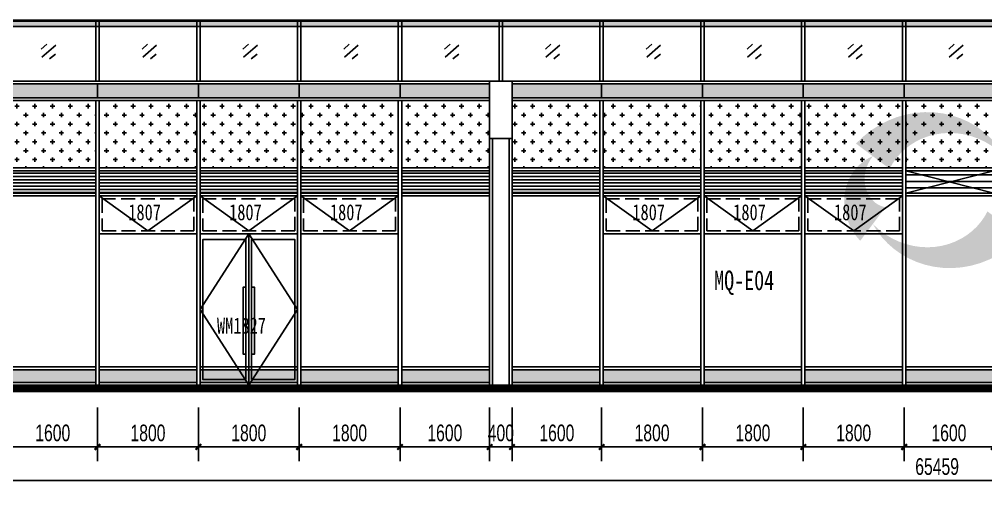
# Model space of a CAD drawing. Extents: x -483182 to 812890, y -390528 to -214858.
# Drawn here: x -290573 to -273320, y -323435 to -314957 of the extents above; entities that cross this region are included whole.
import ezdxf

# ---------------------------------------------------------------- set-up
doc = ezdxf.new("R2010")
doc.units = 0
doc.header["$LTSCALE"] = 1000
doc.header["$MEASUREMENT"] = 0
doc.linetypes.add('DASH', pattern=[0.35, 0.25, -0.1])
for name, color, linetype in [('01-标注_尺寸', 124, 'Continuous'), ('01-标注_符号', 200, 'Continuous'), ('05-填充_156', 156, 'Continuous'), ('05-填充_168', 168, 'Continuous'), ('05-填充_18', 18, 'Continuous'), ('A-C_窗', 140, 'Continuous'), ('A-C_门', 150, 'Continuous'), ('A-E_栏杆', 232, 'Continuous'), ('D-铝板', 181, 'Continuous'), ('E-立面轮廓', 241, 'Continuous'), ('外墙百叶', 162, 'Continuous')]:
    doc.layers.add(name, color=color, linetype=linetype)
doc.layers.add('04-不打印_辅助线', color=165, linetype='Continuous', plot=False)
doc.layers.add('DIM_MODI', color=6, linetype='Continuous', plot=False)
doc.styles.add('_TCH_AXIS', font='STXIHEI_0.TTF', dxfattribs={"width": 0.75})
doc.styles.add('_TCH_DIM_T3', font='ros.shx', dxfattribs={"width": 0.705882, "bigfont": 'jd.shx'})
doc.styles.get("Standard").update_dxf_attribs({"font": 'STXIHEI_0.TTF', "width": 0.75})
doc.dimstyles.new('_TCH_ARCH&&100', dxfattribs={"dimtxt": 297.5, "dimasz": 100, "dimexe": 250, "dimexo": 300, "dimgap": 100, "dimtad": 1, "dimdec": 0, "dimzin": 0, "dimdsep": 46, "dimtxsty": '_TCH_DIM_T3', "dimblk": 'ARCHTICK', "dimcen": 0.09, "dimclrt": 7, "dimazin": 2, "dimtfac": 1, "dimtdec": 0, "dimtix": 1, "dimtmove": 2, "dimatfit": 3, "dimfxl": 0, "dimtolj": 1, "dimtzin": 0, "dimarcsym": 0})
pattern_1 = [(0, (-31417, 313254.43), (158.75, 158.75), [79.375, -238.125]), (90, (-31377.32, 313214.74), (-158.75, 158.75), [79.375, -238.125])]

# ---------------------------------------------------------------- blocks, each defined once
blk = doc.blocks.new('*U453')
for p, q in [((-200, 4400), (-200, 0)), ((-150, 4400), (-150, 0)), ((150, 0), (150, 4400)), ((200, 0), (200, 4400))]:
    blk.add_line(p, q)
blk.add_lwpolyline([(-200, 4400), (200, 4400), (200, 5425), (-200, 5425)], close=True)
blk = doc.blocks.new('*U139')
at = {"layer": '05-填充_168'}
h = blk.add_hatch(color=256, dxfattribs=at)
h.dxf.hatch_style = 1
h.paths.add_polyline_path([(0, 300), (8600, 300), (8600, 50), (0, 50)])
for points in [[(0, 350), (8600, 350)], [(0, 300), (8600, 300)], [(0, 50), (8600, 50)], [(0, 0), (8600, 0)]]:
    blk.add_lwpolyline(points)
for points in [[(0, 300), (8600, 300), (8600, 350), (0, 350)], [(0, 300), (8600, 300), (8600, 50), (0, 50)], [(8600, 0), (0, 0), (0, 50), (8600, 50)]]:
    blk.add_lwpolyline(points, close=True)
blk = doc.blocks.new('*U556')
at = {"layer": 'A-C_窗'}
blk.add_line((0, 125), (0, -125), dxfattribs=at)
blk = doc.blocks.new('*U557')
at = {"layer": 'A-C_窗', "color": 0, "linetype": 'ByBlock', "lineweight": -2, "transparency": 16777216}
for p in [(0, 0), (1800, 0), (3600, 0), (5400, 0)]:
    blk.add_blockref('*U556', p, dxfattribs=at)
blk = doc.blocks.new('kdytu')
at = {"layer": '05-填充_168'}
h = blk.add_hatch(color=256, dxfattribs=at)
h.dxf.hatch_style = 1
h.paths.add_polyline_path([(0, 50), (1740, 50), (1740, 275), (0, 275)])
for points in [[(0, 325), (1740, 325)], [(0, 275), (1740, 275)], [(0, 50), (1740, 50)], [(0, 0), (1740, 0)]]:
    blk.add_lwpolyline(points)
blk.add_lwpolyline([(0, 50), (1740, 50), (1740, 275), (0, 275)], close=True)
blk = doc.blocks.new('*U550')
at = {"layer": 'A-C_窗'}
blk.add_blockref('kdytu', (-870, -162.5), dxfattribs=at)
blk = doc.blocks.new('*U551')
at = {"layer": 'A-C_窗', "color": 0, "linetype": 'ByBlock', "lineweight": -2, "transparency": 16777216}
for p in [(0, 0), (1800, 0), (3600, 0)]:
    blk.add_blockref('*U550', p, dxfattribs=at)
blk = doc.blocks.new('*U140')
at = {"layer": '05-填充_168'}
h = blk.add_hatch(color=256, dxfattribs=at)
h.dxf.hatch_style = 1
h.paths.add_polyline_path([(0, 50), (1570, 50), (1570, 275), (0, 275)])
for points in [[(0, 325), (1570, 325)], [(0, 275), (1570, 275)], [(0, 50), (1570, 50)], [(0, 0), (1570, 0)]]:
    blk.add_lwpolyline(points)
blk.add_lwpolyline([(0, 50), (1570, 50), (1570, 275), (0, 275)], close=True)
blk = doc.blocks.new('*U552')
at = {"layer": 'A-C_窗'}
blk.add_blockref('*U140', (-785, -162.5), dxfattribs=at)
blk = doc.blocks.new('*U553')
at = {"layer": 'A-C_窗', "color": 0, "linetype": 'ByBlock', "lineweight": -2, "transparency": 16777216}
for p in [(0, 0), (7030, 0)]:
    blk.add_blockref('*U552', p, dxfattribs=at)
blk = doc.blocks.new('A$C2E0A5E3B')
blk.add_lwpolyline([(-5, 0), (1735, 0), (1735, 675), (-5, 675)], close=True)
for points in [[(-5, 675), (865, 50)], [(865, 50), (1735, 675)]]:
    blk.add_lwpolyline(points)
at = {"linetype": 'DASH'}
blk.add_lwpolyline([(45, 50), (1685, 50), (1685, 625), (45, 625)], close=True, dxfattribs=at)
at = {"layer": '04-不打印_辅助线', "width": 0.75}
blk.add_text('1807', height=285.4, dxfattribs=at).set_placement((514, 242))
blk = doc.blocks.new('*U554')
at = {"layer": 'A-C_窗'}
blk.add_blockref('A$C2E0A5E3B', (-865, -337.5), dxfattribs=at)
blk = doc.blocks.new('*U555')
at = {"layer": 'A-C_窗', "color": 0, "linetype": 'ByBlock', "lineweight": -2, "transparency": 16777216}
for p in [(0, 0), (1800, 0), (3600, 0)]:
    blk.add_blockref('*U554', p, dxfattribs=at)
blk = doc.blocks.new('*U470')
at = {"layer": '05-填充_156'}
h = blk.add_hatch(dxfattribs=at)
h.set_pattern_fill('CROSS', color=136, scale=100)
h.set_pattern_definition([(0, (-31247, 313254.43), (158.75, 158.75), [79.375, -238.125]), (90, (-31207.32, 313214.74), (-158.75, 158.75), [79.375, -238.125])])
h.paths.add_polyline_path([(0, 1700), (1740, 1700), (1740, 500), (0, 500)])
h = blk.add_hatch(dxfattribs=at)
h.set_pattern_fill('LINE', color=256, scale=60)
h.set_pattern_definition([(0, (1256, 50), (0, 57.15), [])])
h.paths.add_polyline_path([(0, 450), (1740, 450), (1740, 50), (0, 50)])
for points in [[(0, 1700), (1740, 1700), (1740, 500), (0, 500)], [(1740, 450), (0, 450), (0, 500), (1740, 500)], [(1740, 0), (0, 0), (0, 50), (1740, 50)]]:
    blk.add_lwpolyline(points, close=True)
for points in [[(0, 500), (1740, 500)], [(0, 450), (1740, 450)]]:
    blk.add_lwpolyline(points)
at = {"layer": 'A-C_窗'}
blk.add_lwpolyline([(0, 450), (1740, 450), (1740, 50), (0, 50)], close=True, dxfattribs=at)
blk = doc.blocks.new('*U558')
at = {"layer": 'A-C_窗'}
blk.add_blockref('*U470', (-870, -750), dxfattribs=at)
blk = doc.blocks.new('*U559')
at = {"layer": 'A-C_窗', "color": 0, "linetype": 'ByBlock', "lineweight": -2, "transparency": 16777216}
for p in [(0, 0), (1800, 0), (3600, 0)]:
    blk.add_blockref('*U558', p, dxfattribs=at)
blk = doc.blocks.new('*U469')
at = {"layer": '05-填充_156'}
h = blk.add_hatch(dxfattribs=at)
h.set_pattern_fill('CROSS', color=136, scale=100)
h.set_pattern_definition(pattern_1)
h.paths.add_polyline_path([(0, 1700), (1570, 1700), (1570, 500), (0, 500)])
h = blk.add_hatch(dxfattribs=at)
h.set_pattern_fill('LINE', color=256, scale=60)
h.set_pattern_definition([(0, (1086, 50), (0, 57.15), [])])
h.paths.add_polyline_path([(0, 450), (1570, 450), (1570, 50), (0, 50)])
for points in [[(0, 1700), (1570, 1700), (1570, 500), (0, 500)], [(1570, 450), (0, 450), (0, 500), (1570, 500)], [(1570, 0), (0, 0), (0, 50), (1570, 50)]]:
    blk.add_lwpolyline(points, close=True)
for points in [[(0, 500), (1570, 500)], [(0, 450), (1570, 450)]]:
    blk.add_lwpolyline(points)
at = {"layer": 'A-C_窗'}
blk.add_lwpolyline([(0, 450), (1570, 450), (1570, 50), (0, 50)], close=True, dxfattribs=at)
blk = doc.blocks.new('*U560')
at = {"layer": 'A-C_窗'}
blk.add_blockref('*U469', (-785, -750), dxfattribs=at)
blk = doc.blocks.new('*U561')
at = {"layer": 'A-C_窗', "color": 0, "linetype": 'ByBlock', "lineweight": -2, "transparency": 16777216}
for p in [(0, 0), (7030, 0)]:
    blk.add_blockref('*U560', p, dxfattribs=at)
blk = doc.blocks.new('*U568')
at = {"layer": 'A-C_窗'}
blk.add_line((0, 125), (0, -125), dxfattribs=at)
blk = doc.blocks.new('*U569')
at = {"layer": 'A-C_窗', "color": 0, "linetype": 'ByBlock', "lineweight": -2, "transparency": 16777216}
for p in [(0, 0), (1800, 0), (3600, 0), (5400, 0)]:
    blk.add_blockref('*U568', p, dxfattribs=at)
blk = doc.blocks.new('*U562')
at = {"layer": 'A-C_窗'}
blk.add_blockref('kdytu', (-870, -162.5), dxfattribs=at)
blk = doc.blocks.new('*U563')
at = {"layer": 'A-C_窗', "color": 0, "linetype": 'ByBlock', "lineweight": -2, "transparency": 16777216}
for p in [(0, 0), (1800, 0), (3600, 0)]:
    blk.add_blockref('*U562', p, dxfattribs=at)
blk = doc.blocks.new('*U564')
at = {"layer": 'A-C_窗'}
blk.add_blockref('*U140', (-785, -162.5), dxfattribs=at)
blk = doc.blocks.new('*U565')
at = {"layer": 'A-C_窗', "color": 0, "linetype": 'ByBlock', "lineweight": -2, "transparency": 16777216}
for p in [(0, 0), (7030, 0)]:
    blk.add_blockref('*U564', p, dxfattribs=at)
blk = doc.blocks.new('*U566')
at = {"layer": 'A-C_窗'}
blk.add_blockref('A$C2E0A5E3B', (-865, -337.5), dxfattribs=at)
blk = doc.blocks.new('*U567')
at = {"layer": 'A-C_窗', "color": 0, "linetype": 'ByBlock', "lineweight": -2, "transparency": 16777216}
for p in [(0, 0), (1800, 0), (3600, 0)]:
    blk.add_blockref('*U566', p, dxfattribs=at)
blk = doc.blocks.new('*U570')
at = {"layer": 'A-C_窗'}
blk.add_blockref('*U470', (-870, -750), dxfattribs=at)
blk = doc.blocks.new('*U571')
at = {"layer": 'A-C_窗', "color": 0, "linetype": 'ByBlock', "lineweight": -2, "transparency": 16777216}
for p in [(0, 0), (1800, 0), (3600, 0)]:
    blk.add_blockref('*U570', p, dxfattribs=at)
blk = doc.blocks.new('*U592')
at = {"layer": 'A-E_栏杆'}
for p, q in [((-30, -537.5), (-30, 537.5)), ((30, -537.5), (30, 537.5))]:
    blk.add_line(p, q, dxfattribs=at)
blk = doc.blocks.new('*U593')
at = {"layer": 'A-E_栏杆', "color": 0, "linetype": 'ByBlock', "lineweight": -2, "transparency": 16777216}
for p in [(16200, 0), (18000, 0), (19800, 0), (21600, 0), (23400, 0), (25200, 0), (27000, 0), (28800, 0), (30600, 0)]:
    blk.add_blockref('*U592', p, dxfattribs=at)
blk = doc.blocks.new('jtrsytrs')
at = {"layer": 'A-E_栏杆'}
for points in [[(861, -416), (763, -507)], [(1020, -435), (773, -648)], [(1016, -596), (911, -679)]]:
    blk.add_lwpolyline(points, dxfattribs=at)
blk = doc.blocks.new('*U594')
at = {"layer": 'A-C_窗'}
blk.add_blockref('jtrsytrs', (-907, 533), dxfattribs=at)
blk = doc.blocks.new('*U595')
at = {"layer": 'A-E_栏杆', "color": 0, "linetype": 'ByBlock', "lineweight": -2, "transparency": 16777216}
for p in [(16200, 0), (18000, 0), (19800, 0), (21600, 0), (23400, 0), (25200, 0), (27000, 0), (28800, 0), (30600, 0), (32400, 0)]:
    blk.add_blockref('*U594', p, dxfattribs=at)
blk = doc.blocks.new('wm1827')
for points in [[(-1735, 0), (5, 0), (5, 2700), (-1735, 2700)], [(-915, 100), (-915, 2600), (-1685, 2600), (-1685, 100)], [(-815, 100), (-45, 100), (-45, 2600), (-815, 2600)], [(-915, 550), (-965, 550), (-965, 1750), (-915, 1750)], [(-815, 550), (-765, 550), (-765, 1750), (-815, 1750)]]:
    blk.add_lwpolyline(points, close=True)
for points in [[(-865, 2700), (-1735, 1350), (-865, 0)], [(-865, 2700), (-865, 0)], [(-865, 2700), (5, 1350), (-865, 0)]]:
    blk.add_lwpolyline(points)
at = {"layer": '04-不打印_辅助线', "style": '_TCH_AXIS', "width": 0.75}
blk.add_text('WM1827', height=285.4, dxfattribs=at).set_placement((-1433, 920))
blk = doc.blocks.new('d8d8ds7')
at = {"layer": '05-填充_156'}
h = blk.add_hatch(dxfattribs=at)
h.set_pattern_fill('CROSS', color=136, scale=100)
h.set_pattern_definition(pattern_1)
h.paths.add_polyline_path([(0, 1700), (1570, 1700), (1570, 500), (0, 500)])
at = {"layer": '外墙百叶'}
h = blk.add_hatch(dxfattribs=at)
h.set_pattern_fill('LINE', color=256, scale=120)
h.set_pattern_definition([(0, (-54126, 5050), (0, 114.3), [])])
h.paths.add_polyline_path([(0, 450), (1570, 450), (1570, 50), (0, 50)])
for points in [[(0, 1700), (1570, 1700), (1570, 500), (0, 500)], [(1570, 450), (0, 450), (0, 500), (1570, 500)], [(1570, 0), (0, 0), (0, 50), (1570, 50)]]:
    blk.add_lwpolyline(points, close=True)
for points in [[(0, 500), (1570, 500)], [(0, 450), (1570, 450)]]:
    blk.add_lwpolyline(points)
at = {"layer": 'A-C_窗'}
blk.add_lwpolyline([(0, 450), (1570, 450), (1570, 50), (0, 50)], close=True, dxfattribs=at)
at = {"layer": '外墙百叶'}
for p, q in [((1570, 450), (0, 50)), ((0, 450), (1570, 50))]:
    blk.add_line(p, q, dxfattribs=at)
blk = doc.blocks.new('_ArchTick')
at = {"color": 0, "linetype": 'ByBlock', "const_width": 0.4}
blk.add_lwpolyline([(-0.5, -0.5), (0.5, 0.5)], dxfattribs=at)
blk = doc.blocks.new('*D1377')
at = {"layer": '01-标注_尺寸', "color": 0, "lineweight": -2, "transparency": 16777216}
for p, q in [((-290776, -321881), (-290776, -322835)), ((-289176, -321881), (-289176, -322835)), ((-290776, -322585), (-289176, -322585))]:
    blk.add_line(p, q, dxfattribs=at)
at = {"layer": 'Defpoints', "color": 0, "transparency": 16777216}
for p in [(-290776, -321581), (-289176, -321581), (-289176, -322585)]:
    blk.add_point(p, dxfattribs=at)
at = {"layer": '01-标注_尺寸', "color": 0, "lineweight": -2, "transparency": 16777216, "xscale": 100, "yscale": 100, "zscale": 100, "rotation": 180}
blk.add_blockref('_ArchTick', (-290776, -322585), dxfattribs=at)
at = {"layer": '01-标注_尺寸', "color": 0, "lineweight": -2, "transparency": 16777216, "xscale": 100, "yscale": 100, "zscale": 100}
blk.add_blockref('_ArchTick', (-289176, -322585), dxfattribs=at)
at = {"layer": '01-标注_尺寸', "color": 7, "transparency": 16777216, "insert": (-289976, -322336), "char_height": 297.5, "attachment_point": 5, "style": '_TCH_DIM_T3'}
blk.add_mtext('\\A1;1600', dxfattribs=at)
blk = doc.blocks.new('*D1378')
at = {"layer": '01-标注_尺寸', "color": 0, "lineweight": -2, "transparency": 16777216}
for p, q in [((-289176, -321881), (-289176, -322835)), ((-287376, -321881), (-287376, -322835)), ((-289176, -322585), (-287376, -322585))]:
    blk.add_line(p, q, dxfattribs=at)
at = {"layer": 'Defpoints', "color": 0, "transparency": 16777216}
for p in [(-289176, -321581), (-287376, -321581), (-287376, -322585)]:
    blk.add_point(p, dxfattribs=at)
at = {"layer": '01-标注_尺寸', "color": 0, "lineweight": -2, "transparency": 16777216, "xscale": 100, "yscale": 100, "zscale": 100, "rotation": 180}
blk.add_blockref('_ArchTick', (-289176, -322585), dxfattribs=at)
at = {"layer": '01-标注_尺寸', "color": 0, "lineweight": -2, "transparency": 16777216, "xscale": 100, "yscale": 100, "zscale": 100}
blk.add_blockref('_ArchTick', (-287376, -322585), dxfattribs=at)
at = {"layer": '01-标注_尺寸', "color": 7, "transparency": 16777216, "insert": (-288276, -322336), "char_height": 297.5, "attachment_point": 5, "style": '_TCH_DIM_T3'}
blk.add_mtext('\\A1;1800', dxfattribs=at)
blk = doc.blocks.new('*D1379')
at = {"layer": '01-标注_尺寸', "color": 0, "lineweight": -2, "transparency": 16777216}
for p, q in [((-287376, -321881), (-287376, -322835)), ((-285576, -321881), (-285576, -322835)), ((-287376, -322585), (-285576, -322585))]:
    blk.add_line(p, q, dxfattribs=at)
at = {"layer": 'Defpoints', "color": 0, "transparency": 16777216}
for p in [(-287376, -321581), (-285576, -321581), (-285576, -322585)]:
    blk.add_point(p, dxfattribs=at)
at = {"layer": '01-标注_尺寸', "color": 0, "lineweight": -2, "transparency": 16777216, "xscale": 100, "yscale": 100, "zscale": 100, "rotation": 180}
blk.add_blockref('_ArchTick', (-287376, -322585), dxfattribs=at)
at = {"layer": '01-标注_尺寸', "color": 0, "lineweight": -2, "transparency": 16777216, "xscale": 100, "yscale": 100, "zscale": 100}
blk.add_blockref('_ArchTick', (-285576, -322585), dxfattribs=at)
at = {"layer": '01-标注_尺寸', "color": 7, "transparency": 16777216, "insert": (-286476, -322336), "char_height": 297.5, "attachment_point": 5, "style": '_TCH_DIM_T3'}
blk.add_mtext('\\A1;1800', dxfattribs=at)
blk = doc.blocks.new('*D1380')
at = {"layer": '01-标注_尺寸', "color": 0, "lineweight": -2, "transparency": 16777216}
for p, q in [((-285576, -321881), (-285576, -322835)), ((-283776, -321881), (-283776, -322835)), ((-285576, -322585), (-283776, -322585))]:
    blk.add_line(p, q, dxfattribs=at)
at = {"layer": 'Defpoints', "color": 0, "transparency": 16777216}
for p in [(-285576, -321581), (-283776, -321581), (-283776, -322585)]:
    blk.add_point(p, dxfattribs=at)
at = {"layer": '01-标注_尺寸', "color": 0, "lineweight": -2, "transparency": 16777216, "xscale": 100, "yscale": 100, "zscale": 100, "rotation": 180}
blk.add_blockref('_ArchTick', (-285576, -322585), dxfattribs=at)
at = {"layer": '01-标注_尺寸', "color": 0, "lineweight": -2, "transparency": 16777216, "xscale": 100, "yscale": 100, "zscale": 100}
blk.add_blockref('_ArchTick', (-283776, -322585), dxfattribs=at)
at = {"layer": '01-标注_尺寸', "color": 7, "transparency": 16777216, "insert": (-284676, -322336), "char_height": 297.5, "attachment_point": 5, "style": '_TCH_DIM_T3'}
blk.add_mtext('\\A1;1800', dxfattribs=at)
blk = doc.blocks.new('*D1381')
at = {"layer": '01-标注_尺寸', "color": 0, "lineweight": -2, "transparency": 16777216}
for p, q in [((-283776, -321881), (-283776, -322835)), ((-282176, -321881), (-282176, -322835)), ((-283776, -322585), (-282176, -322585))]:
    blk.add_line(p, q, dxfattribs=at)
at = {"layer": 'Defpoints', "color": 0, "transparency": 16777216}
for p in [(-283776, -321581), (-282176, -321581), (-282176, -322585)]:
    blk.add_point(p, dxfattribs=at)
at = {"layer": '01-标注_尺寸', "color": 0, "lineweight": -2, "transparency": 16777216, "xscale": 100, "yscale": 100, "zscale": 100, "rotation": 180}
blk.add_blockref('_ArchTick', (-283776, -322585), dxfattribs=at)
at = {"layer": '01-标注_尺寸', "color": 0, "lineweight": -2, "transparency": 16777216, "xscale": 100, "yscale": 100, "zscale": 100}
blk.add_blockref('_ArchTick', (-282176, -322585), dxfattribs=at)
at = {"layer": '01-标注_尺寸', "color": 7, "transparency": 16777216, "insert": (-282976, -322336), "char_height": 297.5, "attachment_point": 5, "style": '_TCH_DIM_T3'}
blk.add_mtext('\\A1;1600', dxfattribs=at)
blk = doc.blocks.new('*D1382')
at = {"layer": '01-标注_尺寸', "color": 0, "lineweight": -2, "transparency": 16777216}
for p, q in [((-282176, -321881), (-282176, -322835)), ((-281776, -321881), (-281776, -322835)), ((-282176, -322585), (-282276, -322585)), ((-282176, -322585), (-281776, -322585)), ((-281776, -322585), (-281676, -322585))]:
    blk.add_line(p, q, dxfattribs=at)
at = {"layer": 'Defpoints', "color": 0, "transparency": 16777216}
for p in [(-282176, -321581), (-281776, -321581), (-281776, -322585)]:
    blk.add_point(p, dxfattribs=at)
at = {"layer": '01-标注_尺寸', "color": 0, "lineweight": -2, "transparency": 16777216, "xscale": 100, "yscale": 100, "zscale": 100}
blk.add_blockref('_ArchTick', (-282176, -322585), dxfattribs=at)
at = {"layer": '01-标注_尺寸', "color": 0, "lineweight": -2, "transparency": 16777216, "xscale": 100, "yscale": 100, "zscale": 100, "rotation": 180}
blk.add_blockref('_ArchTick', (-281776, -322585), dxfattribs=at)
at = {"layer": '01-标注_尺寸', "color": 7, "transparency": 16777216, "insert": (-281976, -322336), "char_height": 297.5, "attachment_point": 5, "style": '_TCH_DIM_T3'}
blk.add_mtext('\\A1;400', dxfattribs=at)
blk = doc.blocks.new('*D1383')
at = {"layer": '01-标注_尺寸', "color": 0, "lineweight": -2, "transparency": 16777216}
for p, q in [((-281776, -321881), (-281776, -322835)), ((-280176, -321881), (-280176, -322835)), ((-281776, -322585), (-280176, -322585))]:
    blk.add_line(p, q, dxfattribs=at)
at = {"layer": 'Defpoints', "color": 0, "transparency": 16777216}
for p in [(-281776, -321581), (-280176, -321581), (-280176, -322585)]:
    blk.add_point(p, dxfattribs=at)
at = {"layer": '01-标注_尺寸', "color": 0, "lineweight": -2, "transparency": 16777216, "xscale": 100, "yscale": 100, "zscale": 100, "rotation": 180}
blk.add_blockref('_ArchTick', (-281776, -322585), dxfattribs=at)
at = {"layer": '01-标注_尺寸', "color": 0, "lineweight": -2, "transparency": 16777216, "xscale": 100, "yscale": 100, "zscale": 100}
blk.add_blockref('_ArchTick', (-280176, -322585), dxfattribs=at)
at = {"layer": '01-标注_尺寸', "color": 7, "transparency": 16777216, "insert": (-280976, -322336), "char_height": 297.5, "attachment_point": 5, "style": '_TCH_DIM_T3'}
blk.add_mtext('\\A1;1600', dxfattribs=at)
blk = doc.blocks.new('*D1384')
at = {"layer": '01-标注_尺寸', "color": 0, "lineweight": -2, "transparency": 16777216}
for p, q in [((-280176, -321881), (-280176, -322835)), ((-278376, -321881), (-278376, -322835)), ((-280176, -322585), (-278376, -322585))]:
    blk.add_line(p, q, dxfattribs=at)
at = {"layer": 'Defpoints', "color": 0, "transparency": 16777216}
for p in [(-280176, -321581), (-278376, -321581), (-278376, -322585)]:
    blk.add_point(p, dxfattribs=at)
at = {"layer": '01-标注_尺寸', "color": 0, "lineweight": -2, "transparency": 16777216, "xscale": 100, "yscale": 100, "zscale": 100, "rotation": 180}
blk.add_blockref('_ArchTick', (-280176, -322585), dxfattribs=at)
at = {"layer": '01-标注_尺寸', "color": 0, "lineweight": -2, "transparency": 16777216, "xscale": 100, "yscale": 100, "zscale": 100}
blk.add_blockref('_ArchTick', (-278376, -322585), dxfattribs=at)
at = {"layer": '01-标注_尺寸', "color": 7, "transparency": 16777216, "insert": (-279276, -322336), "char_height": 297.5, "attachment_point": 5, "style": '_TCH_DIM_T3'}
blk.add_mtext('\\A1;1800', dxfattribs=at)
blk = doc.blocks.new('*D1385')
at = {"layer": '01-标注_尺寸', "color": 0, "lineweight": -2, "transparency": 16777216}
for p, q in [((-278376, -321881), (-278376, -322835)), ((-276576, -321881), (-276576, -322835)), ((-278376, -322585), (-276576, -322585))]:
    blk.add_line(p, q, dxfattribs=at)
at = {"layer": 'Defpoints', "color": 0, "transparency": 16777216}
for p in [(-278376, -321581), (-276576, -321581), (-276576, -322585)]:
    blk.add_point(p, dxfattribs=at)
at = {"layer": '01-标注_尺寸', "color": 0, "lineweight": -2, "transparency": 16777216, "xscale": 100, "yscale": 100, "zscale": 100, "rotation": 180}
blk.add_blockref('_ArchTick', (-278376, -322585), dxfattribs=at)
at = {"layer": '01-标注_尺寸', "color": 0, "lineweight": -2, "transparency": 16777216, "xscale": 100, "yscale": 100, "zscale": 100}
blk.add_blockref('_ArchTick', (-276576, -322585), dxfattribs=at)
at = {"layer": '01-标注_尺寸', "color": 7, "transparency": 16777216, "insert": (-277476, -322336), "char_height": 297.5, "attachment_point": 5, "style": '_TCH_DIM_T3'}
blk.add_mtext('\\A1;1800', dxfattribs=at)
blk = doc.blocks.new('*D1386')
at = {"layer": '01-标注_尺寸', "color": 0, "lineweight": -2, "transparency": 16777216}
for p, q in [((-276576, -321881), (-276576, -322835)), ((-274776, -321881), (-274776, -322835)), ((-276576, -322585), (-274776, -322585))]:
    blk.add_line(p, q, dxfattribs=at)
at = {"layer": 'Defpoints', "color": 0, "transparency": 16777216}
for p in [(-276576, -321581), (-274776, -321581), (-274776, -322585)]:
    blk.add_point(p, dxfattribs=at)
at = {"layer": '01-标注_尺寸', "color": 0, "lineweight": -2, "transparency": 16777216, "xscale": 100, "yscale": 100, "zscale": 100, "rotation": 180}
blk.add_blockref('_ArchTick', (-276576, -322585), dxfattribs=at)
at = {"layer": '01-标注_尺寸', "color": 0, "lineweight": -2, "transparency": 16777216, "xscale": 100, "yscale": 100, "zscale": 100}
blk.add_blockref('_ArchTick', (-274776, -322585), dxfattribs=at)
at = {"layer": '01-标注_尺寸', "color": 7, "transparency": 16777216, "insert": (-275676, -322336), "char_height": 297.5, "attachment_point": 5, "style": '_TCH_DIM_T3'}
blk.add_mtext('\\A1;1800', dxfattribs=at)
blk = doc.blocks.new('*D1387')
at = {"layer": '01-标注_尺寸', "color": 0, "lineweight": -2, "transparency": 16777216}
for p, q in [((-274776, -321881), (-274776, -322835)), ((-273176, -321881), (-273176, -322835)), ((-274776, -322585), (-273176, -322585))]:
    blk.add_line(p, q, dxfattribs=at)
at = {"layer": 'Defpoints', "color": 0, "transparency": 16777216}
for p in [(-274776, -321581), (-273176, -321581), (-273176, -322585)]:
    blk.add_point(p, dxfattribs=at)
at = {"layer": '01-标注_尺寸', "color": 0, "lineweight": -2, "transparency": 16777216, "xscale": 100, "yscale": 100, "zscale": 100, "rotation": 180}
blk.add_blockref('_ArchTick', (-274776, -322585), dxfattribs=at)
at = {"layer": '01-标注_尺寸', "color": 0, "lineweight": -2, "transparency": 16777216, "xscale": 100, "yscale": 100, "zscale": 100}
blk.add_blockref('_ArchTick', (-273176, -322585), dxfattribs=at)
at = {"layer": '01-标注_尺寸', "color": 7, "transparency": 16777216, "insert": (-273976, -322336), "char_height": 297.5, "attachment_point": 5, "style": '_TCH_DIM_T3'}
blk.add_mtext('\\A1;1600', dxfattribs=at)
blk = doc.blocks.new('*D1412')
at = {"layer": '01-标注_尺寸', "color": 0, "lineweight": -2, "transparency": 16777216}
for p, q in [((-306917, -322481), (-306917, -323435)), ((-241458, -322481), (-241458, -323435)), ((-306917, -323185), (-241458, -323185))]:
    blk.add_line(p, q, dxfattribs=at)
at = {"layer": 'Defpoints', "color": 0, "transparency": 16777216}
for p in [(-306917, -322181), (-241458, -322181), (-241458, -323185)]:
    blk.add_point(p, dxfattribs=at)
at = {"layer": '01-标注_尺寸', "color": 0, "lineweight": -2, "transparency": 16777216, "xscale": 100, "yscale": 100, "zscale": 100, "rotation": 180}
blk.add_blockref('_ArchTick', (-306917, -323185), dxfattribs=at)
at = {"layer": '01-标注_尺寸', "color": 0, "lineweight": -2, "transparency": 16777216, "xscale": 100, "yscale": 100, "zscale": 100}
blk.add_blockref('_ArchTick', (-241458, -323185), dxfattribs=at)
at = {"layer": '01-标注_尺寸', "color": 7, "transparency": 16777216, "insert": (-274187, -322936), "char_height": 297.5, "attachment_point": 5, "style": '_TCH_DIM_T3'}
blk.add_mtext('\\A1;65459', dxfattribs=at)

msp = doc.modelspace()

# ---------------------------------------------------------------- hatches: boundary and pattern name
at = {"layer": '05-填充_18'}
h = msp.add_hatch(color=256, dxfattribs=at)
h.dxf.hatch_style = 1
h.paths.add_polyline_path([(-306916.9, -314982.4), (-241458, -314982.4), (-241458, -315082.4), (-306916.9, -315082.4)])

# ---------------------------------------------------------------- linework, layer by layer
at = {"layer": '05-填充_18', "const_width": 100}
msp.add_lwpolyline([(-306916.9, -321532.4), (-245338.3, -321532.4)], dxfattribs=at)
at = {"layer": 'A-C_窗'}
for p, q in [((-289206.3, -321482.4), (-289206.3, -316407.4)), ((-289146.3, -321482.4), (-289146.3, -316407.4)), ((-287406.3, -321482.4), (-287406.3, -316407.4)), ((-287346.3, -321482.4), (-287346.3, -316407.4)), ((-285606.3, -321482.4), (-285606.3, -316407.4)), ((-285546.3, -321482.4), (-285546.3, -316407.4)), ((-283806.3, -321482.4), (-283806.3, -316407.4)), ((-283746.3, -321482.4), (-283746.3, -316407.4)), ((-280206.3, -321482.4), (-280206.3, -316407.4)), ((-280146.3, -321482.4), (-280146.3, -316407.4)), ((-278406.3, -321482.4), (-278406.3, -316407.4)), ((-278346.3, -321482.4), (-278346.3, -316407.4)), ((-276606.3, -321482.4), (-276606.3, -316407.4)), ((-276546.3, -321482.4), (-276546.3, -316407.4)), ((-274806.3, -321482.4), (-274806.3, -316407.4)), ((-274746.3, -321482.4), (-274746.3, -316407.4)), ((-306916.9, -321482.4), (-245338.3, -321482.4))]:
    msp.add_line(p, q, dxfattribs=at)
at = {"layer": 'A-E_栏杆'}
msp.add_lwpolyline([(-306916.9, -314982.4), (-241458, -314982.4), (-241458, -315082.4), (-306916.9, -315082.4)], close=True, dxfattribs=at)
at = {"layer": 'DIM_MODI'}
msp.add_lwpolyline([(-275335.1, -318608.1, 0, 750, 0.5), (-272987.7, -318608.1, 0, 750, 0.5), (-272987.7, -317398.5, 0, 750, 0.5), (-275335.1, -317398.5, 0, 750, 0.5)], format="xyseb", close=True, dxfattribs=at)
at = {"layer": 'E-立面轮廓', "const_width": 50}
msp.add_lwpolyline([(-306916.9, -314982.4), (-241458, -314982.4), (-241458, -318107.4), (-245338.3, -318107.4), (-245338.3, -321582.4), (-306916.9, -321582.4)], close=True, dxfattribs=at)
msp.add_lwpolyline([(-241458, -321582.4), (-307516.9, -321582.4)], dxfattribs=at)

# ---------------------------------------------------------------- block references
at = {"layer": 'A-C_窗'}
for name, p in [('*U139', (-290776.3, -316407.4)), ('*U139', (-281776.3, -316407.4)), ('*U557', (-289176.3, -316232.4)), ('*U569', (-280176.3, -316232.4)), ('*U561', (-289991.3, -317357.4)), ('*U559', (-288276.3, -317357.4)), ('*U469', (-281776.3, -318107.4)), ('*U571', (-279276.3, -317357.4)), ('d8d8ds7', (-274746.3, -318107.4)), ('*U555', (-288276.3, -318444.9)), ('*U567', (-279276.3, -318444.9)), ('*U553', (-289991.3, -321319.9)), ('*U551', (-288276.3, -321319.9)), ('*U565', (-280991.3, -321319.9)), ('*U563', (-279276.3, -321319.9))]:
    msp.add_blockref(name, p, dxfattribs=at)
at = {"layer": 'A-C_门'}
msp.add_blockref('wm1827', (-285611.3, -321482.4), dxfattribs=at)
at = {"layer": 'A-E_栏杆'}
for name, p in [('*U593', (-305376.3, -315519.9)), ('*U595', (-306236, -315515))]:
    msp.add_blockref(name, p, dxfattribs=at)
at = {"layer": 'D-铝板'}
msp.add_blockref('*U453', (-281976.3, -321482.4), dxfattribs=at)

# ---------------------------------------------------------------- texts
at = {"layer": '01-标注_符号', "color": 7, "width": 0.75}
msp.add_text('MQ-E04', height=350, dxfattribs=at).set_placement((-278167.3, -319787.9))

# ---------------------------------------------------------------- dimensions: what is measured, and where the dimension line sits
at = {"layer": '01-标注_尺寸'}
for p1, p2, picture, middle in [((-290776.3, -321580.9), (-289176.3, -321580.9), '*D1377', (-289976.3, -322336.5)), ((-289176.3, -321580.9), (-287376.3, -321580.9), '*D1378', (-288276.3, -322336.5)), ((-287376.3, -321580.9), (-285576.3, -321580.9), '*D1379', (-286476.3, -322336.5)), ((-285576.3, -321580.9), (-283776.3, -321580.9), '*D1380', (-284676.3, -322336.5)), ((-283776.3, -321580.9), (-282176.3, -321580.9), '*D1381', (-282976.3, -322336.5)), ((-282176.3, -321580.9), (-281776.3, -321580.9), '*D1382', (-281976.3, -322336.5)), ((-281776.3, -321580.9), (-280176.3, -321580.9), '*D1383', (-280976.3, -322336.5)), ((-280176.3, -321580.9), (-278376.3, -321580.9), '*D1384', (-279276.3, -322336.5)), ((-278376.3, -321580.9), (-276576.3, -321580.9), '*D1385', (-277476.3, -322336.5)), ((-276576.3, -321580.9), (-274776.3, -321580.9), '*D1386', (-275676.3, -322336.5)), ((-274776.3, -321580.9), (-273176.3, -321580.9), '*D1387', (-273976.3, -322336.5)), ((-306916.9, -322180.9), (-241458, -322180.9), '*D1412', (-274187.5, -322936.5))]:
    dim = msp.add_aligned_dim(p1=p1, p2=p2, distance=-1004.3, dimstyle='_TCH_ARCH&&100', dxfattribs=at)
    dim.commit()
    dim.dimension.update_dxf_attribs({"geometry": picture, "text_midpoint": middle})

doc.saveas('drawing.dxf')
